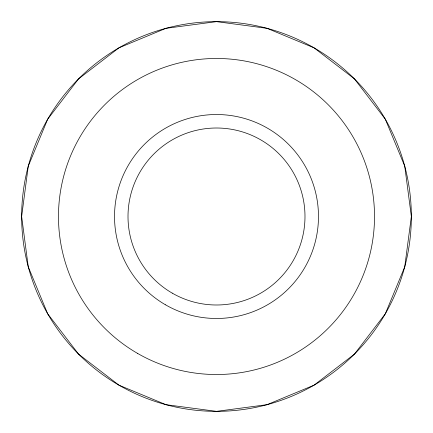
<?xml version="1.0" encoding="UTF-8"?>
<svg xmlns="http://www.w3.org/2000/svg" width="433" height="433" viewBox="0 0 433 433"><rect width="100%" height="100%" fill="white"/><g stroke="black" fill="none" stroke-linecap="round" stroke-linejoin="round"><path stroke-width="0.65" d="M28.264 166.158L21.65 216.5L28.264 266.842L47.673 313.784L78.59 354.151L118.94 385.164L165.98 404.687L216.5 411.35L267.02 404.687L314.06 385.164L354.41 354.151L385.327 313.784L404.736 266.842L411.35 216.5L404.736 166.158L385.327 119.216L354.41 78.849L314.06 47.836L267.02 28.313L216.5 21.65L165.98 28.313L118.94 47.836L78.59 78.849L47.673 119.216L28.264 166.158M165.514 304.816A101.977 101.977 0 0 0 318.477 216.5A101.977 101.977 0 0 0 165.514 128.184A101.977 101.977 0 0 0 165.514 304.816M172.253 293.136A88.489 88.489 0 0 0 304.989 216.5A88.489 88.489 0 0 0 172.253 139.864A88.489 88.489 0 0 0 172.253 293.136M137.488 353.35A158.018 158.018 0 0 0 374.518 216.5A158.018 158.018 0 0 0 137.488 79.65A158.018 158.018 0 0 0 137.488 353.35M78.784 354.346A194.85 194.85 0 0 0 404.736 266.842A194.85 194.85 0 0 0 165.98 28.313A194.85 194.85 0 0 0 78.784 354.346"/></g></svg>
